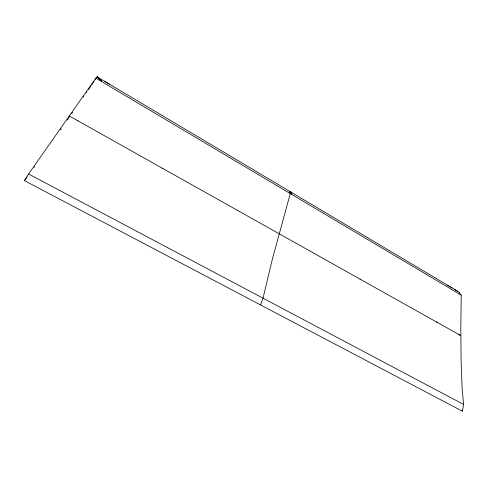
<?xml version="1.0" encoding="UTF-8"?>
<svg xmlns="http://www.w3.org/2000/svg" width="488" height="488" viewBox="0 0 488 488"><rect width="100%" height="100%" fill="white"/><g stroke="black" fill="none" stroke-linecap="round" stroke-linejoin="round"><path stroke-width="0.73" d="M456.268 290.384L457.86 291.409A10.455 5.954 49.9 0 1 459.415 292.739L461.233 295.106L460.812 329.18L461.142 362.639L462.105 388.43L463.6 404.442L462.392 411.201L24.4 180.603L28.579 173.996L95.862 78.111L97.203 76.872L109.507 84.211M459.391 293.593L459.415 292.776M260.592 304.195L260.5 304.951L263.026 298.217L272.353 259.183L290.275 193.59L289.835 191.497L289.671 192.077M289.756 191.564L291.446 193.681M68.399 118.499L69.516 116.095L77.982 120.847M93.727 81.923L94.013 81.514M95.142 79.867L95.422 79.459M96.545 77.83L97.197 76.878L101.412 80.953M88.426 89.615L88.67 89.261M88.914 88.907L89.158 88.554M89.402 88.2L89.646 87.846M89.89 87.492L90.127 87.145M90.371 86.791L90.616 86.437M90.859 86.089L91.097 85.736M91.823 84.686L92.592 83.576M93.159 82.746L93.446 82.338M83.283 97.051L83.716 96.423M86.297 92.696L86.724 92.073M67.393 119.95L68.064 118.981M71.754 113.667L72.59 112.472M60.555 129.759L61.25 128.771M34.123 167.347L34.502 166.817M26.907 177.29L27.169 176.943M97.136 76.964L101.333 80.996M463.6 404.442L28.579 173.996M436.528 321.982L460.147 335.219M162.211 168.153L360.15 279.191M460.233 335.262L460.818 335.591L458.897 334.518M77.635 120.652L162.864 168.525M360.04 279.13L437.26 322.397M456.164 290.323L450.619 287.054M104.542 81.246L452.15 287.963M447.679 285.309L450.003 286.688M454.401 289.305L457.903 291.44M461.233 295.106L95.862 78.111M97.258 76.799L101.474 80.868M289.909 191.436L291.928 194.114M289.841 191.461L291.519 193.614M462.386 411.207A61.012 35.118 -60.2 0 1 462.105 410.066M26.651 177.638A83.79 7.924 -60.2 0 1 24.394 180.615"/></g></svg>
